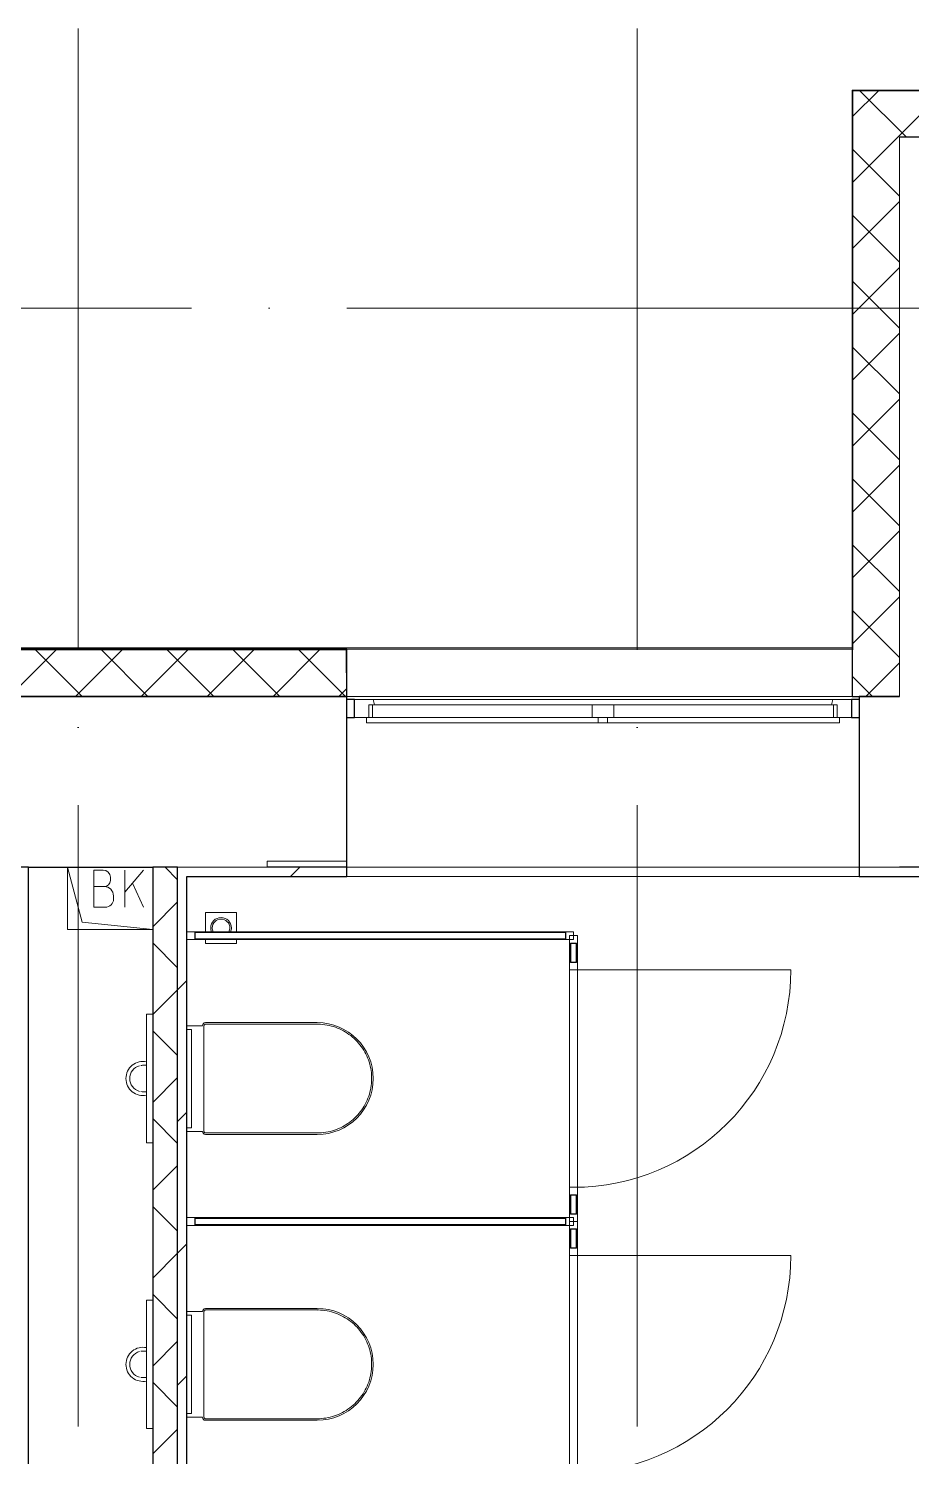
# Model space of a CAD drawing. Header units: millimetres. Extents: x -88595 to 880822, y -1054509 to -148035.
# Drawn here: x 282203 to 285047, y -269948 to -265352 of the extents above; entities that cross this region are included whole.
import ezdxf

# ---------------------------------------------------------------- set-up
doc = ezdxf.new("R2010")
doc.units = ezdxf.units.MM
doc.linetypes.add('ADSK_Линия сетки', pattern=[25, 20, -2.5, 0, -2.5])
for name, color, linetype, lineweight in [('_ Окна', 7, 'Continuous', 30), ('Витраж', 7, 'Continuous', 9), ('Двери', 7, 'Continuous', 9), ('Оборудование', 7, 'Continuous', 18), ('Окна', 7, 'Continuous', 9), ('Оси', 7, 'Continuous', 9), ('Перекрытие', 7, 'Continuous', 18), ('Сантехника', 7, 'Continuous', 18), ('Стены внутренние', 7, 'Continuous', 18), ('Стены наружные', 7, 'Continuous', 18), ('Стены разрез', 7, 'Continuous', 30), ('Стены штриховка', 7, 'Continuous', 9)]:
    doc.layers.add(name, color=color, linetype=linetype, lineweight=lineweight)

# ---------------------------------------------------------------- blocks, each defined once
blk = doc.blocks.new('2 этаж')
at = {"lineweight": 18}
for p, q in [((311662.5, 659756.5), (311710.6, 659579.4)), ((311662.5, 659556.5), (311662.5, 659756.5)), ((311777.7, 659747.8), (311747.7, 659747.8)), ((311747.7, 659747.8), (311747.7, 659627.8)), ((311801.1, 659714.5), (311801.1, 659724.5)), ((311907.7, 659747.8), (311847.7, 659676.3)), ((311847.7, 659627.8), (311847.7, 659747.8)), ((311781.1, 659694.5), (311747.7, 659694.5)), ((311907.7, 659627.8), (311871.8, 659705)), ((311811.1, 659654.5), (311811.1, 659664.5)), ((311747.7, 659627.8), (311784.4, 659627.8)), ((311937.5, 659556.5), (311662.5, 659556.5)), ((311710.6, 659579.4), (311937.5, 659556.5))]:
    blk.add_line(p, q, dxfattribs=at)
for centre, radius, start, end in [((311777.7, 659724.5), 23.3, 0, 90), ((311781.1, 659714.5), 20, 270, 0), ((311781.1, 659664.5), 30, 0, 90), ((311784.4, 659654.5), 26.7, 270, 0)]:
    blk.add_arc(centre, radius, start, end, dxfattribs=at)
at = {"layer": '_ Окна'}
for p, q in [((312587.5, 660296.5), (312562.5, 660296.5)), ((312587.5, 660238.5), (312587.5, 660296.5)), ((314212.5, 660296.5), (314187.5, 660296.5)), ((314187.5, 660296.5), (314187.5, 660238.5)), ((312562.5, 660238.5), (312587.5, 660238.5)), ((314187.5, 660238.5), (314212.5, 660238.5))]:
    blk.add_line(p, q, dxfattribs=at)
at = {"layer": '_ Окна', "lineweight": 18}
for p, q in [((312646.9, 660296.5), (312587.5, 660296.5)), ((312587.5, 660296.5), (312587.5, 660238.5)), ((312633.5, 660238.5), (312633.5, 660279.5)), ((312633.5, 660279.5), (312645.5, 660279.5)), ((312651.5, 660279.5), (312646.9, 660296.5)), ((314128.1, 660296.5), (314123.5, 660279.5)), ((314187.5, 660296.5), (314128.1, 660296.5)), ((314129.5, 660279.5), (314141.5, 660279.5)), ((314141.5, 660279.5), (314141.5, 660238.5)), ((314187.5, 660238.5), (314187.5, 660296.5)), ((312587.5, 660238.5), (312625.5, 660238.5)), ((314149.5, 660238.5), (314187.5, 660238.5))]:
    blk.add_line(p, q, dxfattribs=at)
at = {"layer": 'Витраж', "lineweight": 18, "extrusion": (0, 0, -1)}
for p, q in [((312072.5, 659549), (312047.5, 659549)), ((312047.5, 659549), (312047.5, 659524)), ((312072.5, 659524), (312072.5, 659549)), ((313305, 659536.5), (313280, 659536.5)), ((313280, 659536.5), (313280, 659511.5)), ((313305, 659511.5), (313305, 659536.5)), ((312047.5, 659524), (312072.5, 659524)), ((313280, 659511.5), (313305, 659511.5)), ((313305, 659451.5), (313280, 659451.5)), ((313280, 659451.5), (313280, 659426.5)), ((313305, 659426.5), (313305, 659451.5)), ((313280, 659426.5), (313305, 659426.5)), ((313305, 658726.5), (313280, 658726.5)), ((313280, 658726.5), (313280, 658701.5)), ((313305, 658701.5), (313305, 658726.5)), ((313280, 658701.5), (313305, 658701.5)), ((313292.5, 658629), (313267.5, 658629)), ((313267.5, 658629), (313267.5, 658604)), ((313292.5, 658604), (313292.5, 658629)), ((313267.5, 658604), (313292.5, 658604)), ((313305, 658616.5), (313280, 658616.5)), ((313280, 658616.5), (313280, 658591.5)), ((313280, 658591.5), (313305, 658591.5)), ((313305, 658591.5), (313305, 658616.5)), ((313305, 658531.5), (313280, 658531.5)), ((313280, 658531.5), (313280, 658506.5)), ((313305, 658506.5), (313305, 658531.5)), ((313280, 658506.5), (313305, 658506.5))]:
    blk.add_line(p, q, dxfattribs=at)
at = {"layer": 'Витраж'}
for p, q in [((312072.5, 659549), (313267.5, 659549)), ((312072.5, 659524), (313267.5, 659524)), ((313280, 659511.5), (313280, 659451.5)), ((313305, 659511.5), (313305, 659451.5)), ((313280, 659426.5), (313280, 658726.5)), ((313305, 659426.5), (313305, 658726.5)), ((313280, 658701.5), (313280, 658641.5)), ((313305, 658701.5), (313305, 658641.5)), ((313267.5, 658629), (312072.5, 658629)), ((313267.5, 658604), (312072.5, 658604)), ((313280, 658591.5), (313280, 658531.5)), ((313305, 658591.5), (313305, 658531.5)), ((313280, 658506.5), (313280, 657806.5)), ((313305, 658506.5), (313305, 657806.5))]:
    blk.add_line(p, q, dxfattribs=at)
at = {"layer": 'Витраж', "lineweight": 18}
for p, q in [((313292.5, 659549), (313267.5, 659549)), ((313267.5, 659549), (313267.5, 659524)), ((313292.5, 659524), (313292.5, 659549)), ((313267.5, 659524), (313292.5, 659524)), ((312072.5, 658629), (312047.5, 658629)), ((312047.5, 658629), (312047.5, 658604)), ((312072.5, 658604), (312072.5, 658629)), ((313305, 658641.5), (313280, 658641.5)), ((313280, 658641.5), (313280, 658616.5)), ((313305, 658616.5), (313305, 658641.5)), ((312047.5, 658604), (312072.5, 658604)), ((313280, 658616.5), (313305, 658616.5))]:
    blk.add_line(p, q, dxfattribs=at)
at = {"layer": 'Двери'}
for p, q in [((313305, 659426.5), (313992.5, 659426.5)), ((313305, 658506.5), (313992.5, 658506.5))]:
    blk.add_line(p, q, dxfattribs=at)
for centre in [(313292.5, 659426.5), (313292.5, 658506.5)]:
    blk.add_arc(centre, 700, 270, 0, dxfattribs=at)
at = {"layer": 'Окна'}
for p, q in [((312645.5, 660279.5), (313352.5, 660279.5)), ((312645.5, 660238.5), (312645.5, 660279.5)), ((314128.1, 660296.5), (312646.9, 660296.5)), ((313352.5, 660279.5), (313422.5, 660279.5)), ((313352.5, 660279.5), (313352.5, 660238.5)), ((313422.5, 660279.5), (314129.5, 660279.5)), ((313422.5, 660238.5), (313422.5, 660279.5)), ((314129.5, 660279.5), (314129.5, 660238.5)), ((312625.5, 660238.5), (313372.5, 660238.5)), ((312625.5, 660221.5), (312625.5, 660238.5)), ((313372.5, 660238.5), (313402.5, 660238.5)), ((313372.5, 660238.5), (313372.5, 660221.5)), ((313402.5, 660238.5), (314149.5, 660238.5)), ((313402.5, 660221.5), (313402.5, 660238.5)), ((314149.5, 660238.5), (314149.5, 660221.5)), ((313372.5, 660221.5), (312625.5, 660221.5)), ((313402.5, 660221.5), (313372.5, 660221.5)), ((314149.5, 660221.5), (313402.5, 660221.5))]:
    blk.add_line(p, q, dxfattribs=at)
at = {"layer": 'Оси', "linetype": 'ADSK_Линия сетки', "ltscale": 100}
for p, q in [((311697.5, 662456.5), (311697.5, 631330.4)), ((313497.5, 662456.5), (313497.5, 631330.4)), ((364564.8, 661556.5), (287587.4, 661556.5)), ((364564.8, 659756.5), (287587.4, 659756.5))]:
    blk.add_line(p, q, dxfattribs=at)
at = {"layer": 'Перекрытие', "color": 49, "ltscale": 100, "true_color": 0x464646}
for p, q in [((311662.5, 659556.5), (311662.5, 659756.5)), ((311937.5, 659556.5), (311662.5, 659556.5))]:
    blk.add_line(p, q, dxfattribs=at)
at = {"layer": 'Сантехника'}
for p, q in [((312207.5, 659611.5), (312107.5, 659611.5)), ((312107.5, 659611.5), (312107.5, 659549)), ((312207.5, 659549), (312207.5, 659611.5)), ((312107.5, 659524), (312107.5, 659511.5)), ((312107.5, 659511.5), (312207.5, 659511.5)), ((312207.5, 659511.5), (312207.5, 659524)), ((312097.5, 659246.5), (312047.5, 659246.5)), ((312047.5, 659234.7), (312062.5, 659234.7)), ((312062.5, 659234.7), (312062.5, 658918.3)), ((312102.5, 659246.5), (312102.5, 658906.5)), ((312467.5, 659256.5), (312107.5, 659256.5)), ((312467.5, 659251.5), (312107.5, 659251.5)), ((312062.5, 658918.3), (312047.5, 658918.3)), ((312047.5, 658906.5), (312097.5, 658906.5)), ((312107.5, 658901.5), (312467.5, 658901.5)), ((312107.5, 658896.5), (312467.5, 658896.5)), ((312097.5, 658326.5), (312047.5, 658326.5)), ((312047.5, 658314.7), (312062.5, 658314.7)), ((312062.5, 658314.7), (312062.5, 657998.3)), ((312102.5, 658326.5), (312102.5, 657986.5)), ((312467.5, 658336.5), (312107.5, 658336.5)), ((312467.5, 658331.5), (312107.5, 658331.5)), ((312062.5, 657998.3), (312047.5, 657998.3)), ((312047.5, 657986.5), (312097.5, 657986.5)), ((312107.5, 657981.5), (312467.5, 657981.5)), ((312107.5, 657976.5), (312467.5, 657976.5))]:
    blk.add_line(p, q, dxfattribs=at)
at = {"layer": 'Сантехника', "lineweight": 9}
for p, q in [((311937.5, 659283.3), (311917.5, 659283.3)), ((311917.5, 659283.3), (311917.5, 659258.3)), ((311917.5, 658894.8), (311917.5, 659258.3)), ((311884.7, 659113.5), (311884.7, 659113.5)), ((311884.7, 659039.5), (311884.7, 659039.5)), ((311917.5, 658894.8), (311917.5, 658869.8)), ((311917.5, 658869.8), (311937.5, 658869.8)), ((311937.5, 658363.3), (311917.5, 658363.3)), ((311917.5, 658363.3), (311917.5, 658338.3)), ((311917.5, 657974.8), (311917.5, 658338.3)), ((311884.7, 658193.5), (311884.7, 658193.5)), ((311884.7, 658119.5), (311884.7, 658119.5)), ((311917.5, 657974.8), (311917.5, 657949.8)), ((311917.5, 657949.8), (311937.5, 657949.8))]:
    blk.add_line(p, q, dxfattribs=at)
at = {"layer": 'Сантехника', "flags": 128}
for points in [[(312107.5, 659251.5), (312107.3, 659251.5), (312107.1, 659251.5), (312106.9, 659251.5), (312106.7, 659251.4), (312106.5, 659251.4), (312106.3, 659251.4), (312106.1, 659251.3), (312105.9, 659251.3), (312105.7, 659251.2), (312105.6, 659251.1), (312105.4, 659251), (312105.2, 659250.9), (312105, 659250.8), (312104.8, 659250.7), (312104.7, 659250.6), (312104.5, 659250.5), (312104.4, 659250.4), (312104.2, 659250.3), (312104.1, 659250.1), (312103.9, 659250), (312103.8, 659249.8), (312103.6, 659249.7), (312103.5, 659249.5), (312103.4, 659249.4), (312103.3, 659249.2), (312103.2, 659249), (312103.1, 659248.9), (312103, 659248.7), (312102.9, 659248.5), (312102.8, 659248.3), (312102.8, 659248.1), (312102.7, 659247.9), (312102.7, 659247.7), (312102.6, 659247.6), (312102.6, 659247.4), (312102.5, 659247.2), (312102.5, 659247), (312102.5, 659246.8), (312102.5, 659246.6), (312102.5, 659246.5)], [(312467.5, 658901.5), (312474.5, 658901.6), (312481.5, 658902.1), (312488.5, 658902.8), (312495.4, 658903.7), (312502.3, 658905), (312509.1, 658906.5), (312515.9, 658908.3), (312522.5, 658910.4), (312529.1, 658912.7), (312535.6, 658915.3), (312542, 658918.2), (312548.3, 658921.3), (312554.5, 658924.6), (312560.5, 658928.2), (312566.3, 658932.1), (312572, 658936.1), (312577.5, 658940.4), (312582.9, 658944.9), (312588.1, 658949.7), (312593, 658954.6), (312597.8, 658959.7), (312602.4, 658965), (312606.7, 658970.5), (312610.9, 658976.1), (312614.8, 658982), (312618.4, 658987.9), (312621.8, 658994), (312625, 659000.3), (312627.9, 659006.6), (312630.6, 659013.1), (312633, 659019.7), (312635.2, 659026.3), (312637, 659033.1), (312638.6, 659039.9), (312640, 659046.8), (312641, 659053.7), (312641.8, 659060.6), (312642.3, 659067.6), (312642.5, 659074.6), (312642.4, 659081.6), (312642.1, 659088.6), (312641.5, 659095.6), (312640.6, 659102.5), (312639.4, 659109.4), (312637.9, 659116.3), (312636.2, 659123), (312634.2, 659129.8), (312631.9, 659136.4), (312629.4, 659142.9), (312626.6, 659149.3), (312623.6, 659155.6), (312620.3, 659161.8), (312616.8, 659167.9), (312613, 659173.8), (312609, 659179.5), (312604.8, 659185.1), (312600.3, 659190.5), (312595.6, 659195.7), (312590.8, 659200.7), (312585.7, 659205.5), (312580.5, 659210.2), (312575, 659214.6), (312569.4, 659218.8), (312563.6, 659222.7), (312557.7, 659226.5), (312551.6, 659229.9), (312545.4, 659233.2), (312539.1, 659236.2), (312532.7, 659238.9), (312526.1, 659241.4), (312519.5, 659243.6), (312512.8, 659245.6), (312506, 659247.2), (312499.1, 659248.6), (312492.2, 659249.8), (312485.2, 659250.6), (312478.3, 659251.2), (312471.3, 659251.5), (312467.5, 659251.5)], [(312102.5, 658906.5), (312102.5, 658906.3), (312102.5, 658906.1), (312102.5, 658905.9), (312102.6, 658905.7), (312102.6, 658905.5), (312102.6, 658905.3), (312102.7, 658905.1), (312102.8, 658904.9), (312102.8, 658904.7), (312102.9, 658904.6), (312103, 658904.4), (312103.1, 658904.2), (312103.2, 658904), (312103.3, 658903.9), (312103.4, 658903.7), (312103.5, 658903.5), (312103.6, 658903.4), (312103.7, 658903.2), (312103.9, 658903.1), (312104, 658902.9), (312104.2, 658902.8), (312104.3, 658902.7), (312104.5, 658902.5), (312104.6, 658902.4), (312104.8, 658902.3), (312105, 658902.2), (312105.1, 658902.1), (312105.3, 658902), (312105.5, 658901.9), (312105.7, 658901.8), (312105.9, 658901.8), (312106.1, 658901.7), (312106.3, 658901.7), (312106.5, 658901.6), (312106.7, 658901.6), (312106.8, 658901.5), (312107, 658901.5), (312107.2, 658901.5), (312107.4, 658901.5), (312107.5, 658901.5)], [(312107.5, 658331.5), (312107.3, 658331.5), (312107.1, 658331.5), (312106.9, 658331.5), (312106.7, 658331.4), (312106.5, 658331.4), (312106.3, 658331.4), (312106.1, 658331.3), (312105.9, 658331.3), (312105.7, 658331.2), (312105.6, 658331.1), (312105.4, 658331), (312105.2, 658330.9), (312105, 658330.8), (312104.8, 658330.7), (312104.7, 658330.6), (312104.5, 658330.5), (312104.4, 658330.4), (312104.2, 658330.3), (312104.1, 658330.1), (312103.9, 658330), (312103.8, 658329.8), (312103.6, 658329.7), (312103.5, 658329.5), (312103.4, 658329.4), (312103.3, 658329.2), (312103.2, 658329), (312103.1, 658328.9), (312103, 658328.7), (312102.9, 658328.5), (312102.8, 658328.3), (312102.8, 658328.1), (312102.7, 658327.9), (312102.7, 658327.7), (312102.6, 658327.6), (312102.6, 658327.4), (312102.5, 658327.2), (312102.5, 658327), (312102.5, 658326.8), (312102.5, 658326.6), (312102.5, 658326.5)], [(312467.5, 657981.5), (312474.5, 657981.6), (312481.5, 657982.1), (312488.5, 657982.8), (312495.4, 657983.7), (312502.3, 657985), (312509.1, 657986.5), (312515.9, 657988.3), (312522.5, 657990.4), (312529.1, 657992.7), (312535.6, 657995.3), (312542, 657998.2), (312548.3, 658001.3), (312554.5, 658004.6), (312560.5, 658008.2), (312566.3, 658012.1), (312572, 658016.1), (312577.5, 658020.4), (312582.9, 658024.9), (312588.1, 658029.7), (312593, 658034.6), (312597.8, 658039.7), (312602.4, 658045), (312606.7, 658050.5), (312610.9, 658056.1), (312614.8, 658062), (312618.4, 658067.9), (312621.8, 658074), (312625, 658080.3), (312627.9, 658086.6), (312630.6, 658093.1), (312633, 658099.7), (312635.2, 658106.3), (312637, 658113.1), (312638.6, 658119.9), (312640, 658126.8), (312641, 658133.7), (312641.8, 658140.6), (312642.3, 658147.6), (312642.5, 658154.6), (312642.4, 658161.6), (312642.1, 658168.6), (312641.5, 658175.6), (312640.6, 658182.5), (312639.4, 658189.4), (312637.9, 658196.3), (312636.2, 658203), (312634.2, 658209.8), (312631.9, 658216.4), (312629.4, 658222.9), (312626.6, 658229.3), (312623.6, 658235.6), (312620.3, 658241.8), (312616.8, 658247.9), (312613, 658253.8), (312609, 658259.5), (312604.8, 658265.1), (312600.3, 658270.5), (312595.6, 658275.7), (312590.8, 658280.7), (312585.7, 658285.5), (312580.5, 658290.2), (312575, 658294.6), (312569.4, 658298.8), (312563.6, 658302.7), (312557.7, 658306.5), (312551.6, 658309.9), (312545.4, 658313.2), (312539.1, 658316.2), (312532.7, 658318.9), (312526.1, 658321.4), (312519.5, 658323.6), (312512.8, 658325.6), (312506, 658327.2), (312499.1, 658328.6), (312492.2, 658329.8), (312485.2, 658330.6), (312478.3, 658331.2), (312471.3, 658331.5), (312467.5, 658331.5)], [(312102.5, 657986.5), (312102.5, 657986.3), (312102.5, 657986.1), (312102.5, 657985.9), (312102.6, 657985.7), (312102.6, 657985.5), (312102.6, 657985.3), (312102.7, 657985.1), (312102.8, 657984.9), (312102.8, 657984.7), (312102.9, 657984.6), (312103, 657984.4), (312103.1, 657984.2), (312103.2, 657984), (312103.3, 657983.9), (312103.4, 657983.7), (312103.5, 657983.5), (312103.6, 657983.4), (312103.7, 657983.2), (312103.9, 657983.1), (312104, 657982.9), (312104.2, 657982.8), (312104.3, 657982.7), (312104.5, 657982.5), (312104.6, 657982.4), (312104.8, 657982.3), (312105, 657982.2), (312105.1, 657982.1), (312105.3, 657982), (312105.5, 657981.9), (312105.7, 657981.8), (312105.9, 657981.8), (312106.1, 657981.7), (312106.3, 657981.7), (312106.5, 657981.6), (312106.7, 657981.6), (312106.8, 657981.5), (312107, 657981.5), (312107.2, 657981.5), (312107.4, 657981.5), (312107.5, 657981.5)]]:
    blk.add_lwpolyline(points, dxfattribs=at)
at = {"layer": 'Сантехника', "lineweight": 9, "flags": 128}
for points in [[(311916.4, 659119.2), (311915.3, 659119.2), (311914.2, 659119.2), (311913.2, 659119.2), (311912.2, 659119.2), (311911.4, 659119.2), (311910.5, 659119.2), (311909.8, 659119.2), (311909.1, 659119.2), (311908.5, 659119.2), (311907.9, 659119.2), (311907.5, 659119.2), (311907, 659119.2), (311906.7, 659119.2), (311906.4, 659119.2), (311906.2, 659119.2), (311906.1, 659119.2), (311906.1, 659119.2), (311906.1, 659119.2)], [(311906.1, 659033.8), (311906.1, 659033.8), (311906.2, 659033.8), (311906.4, 659033.8), (311906.6, 659033.8), (311907, 659033.8), (311907.3, 659033.8), (311907.8, 659033.8), (311908.3, 659033.8), (311908.9, 659033.8), (311909.6, 659033.8), (311910.3, 659033.8), (311911.1, 659033.8), (311912, 659033.8), (311912.9, 659033.8), (311913.9, 659033.8), (311915, 659033.8), (311916.1, 659033.8), (311917.2, 659033.8)], [(311916.4, 658199.2), (311915.3, 658199.2), (311914.2, 658199.2), (311913.2, 658199.2), (311912.2, 658199.2), (311911.4, 658199.2), (311910.5, 658199.2), (311909.8, 658199.2), (311909.1, 658199.2), (311908.5, 658199.2), (311907.9, 658199.2), (311907.5, 658199.2), (311907, 658199.2), (311906.7, 658199.2), (311906.4, 658199.2), (311906.2, 658199.2), (311906.1, 658199.2), (311906.1, 658199.2), (311906.1, 658199.2)], [(311906.1, 658113.8), (311906.1, 658113.8), (311906.2, 658113.8), (311906.4, 658113.8), (311906.6, 658113.8), (311907, 658113.8), (311907.3, 658113.8), (311907.8, 658113.8), (311908.3, 658113.8), (311908.9, 658113.8), (311909.6, 658113.8), (311910.3, 658113.8), (311911.1, 658113.8), (311912, 658113.8), (311912.9, 658113.8), (311913.9, 658113.8), (311915, 658113.8), (311916.1, 658113.8), (311917.2, 658113.8)]]:
    blk.add_lwpolyline(points, dxfattribs=at)
at = {"layer": 'Сантехника'}
for centre, radius, start, end in [((312157.5, 659561.5), 33.3, 0, 180), ((312157.5, 659561.5), 28.3, 0, 180), ((312157.5, 659561.5), 33.3, 180, 202.2258), ((312157.5, 659561.5), 28.3, 180, 206.3415), ((312157.5, 659561.5), 28.3, 333.6585, 0), ((312157.5, 659561.5), 33.3, 337.7742, 0), ((312107.5, 659246.5), 10, 90, 180), ((312107.5, 659246.5), 5, 150, 180), ((312107.5, 659246.5), 5, 150, 180), ((312107.5, 659246.5), 5, 150, 180), ((312107.5, 659246.5), 5, 90, 120), ((312107.5, 659246.5), 5, 90, 120), ((312107.5, 659246.5), 5, 105, 120), ((312467.5, 659076.5), 180, 270, 90), ((312467.5, 659076.5), 175, 89.0922, 90), ((312467.5, 659076.5), 175, 89.0922, 90), ((312107.5, 658906.5), 10, 180, 270), ((312107.5, 658906.5), 5, 180, 210), ((312107.5, 658906.5), 5, 180, 210), ((312107.5, 658906.5), 5, 180, 210), ((312107.5, 658906.5), 5, 240, 270), ((312107.5, 658906.5), 5, 240, 270), ((312107.5, 658906.5), 5, 240, 255), ((312467.5, 659076.5), 175, 270, 270.9078), ((312467.5, 659076.5), 175, 270, 270.9078), ((312107.5, 658326.5), 10, 90, 180), ((312107.5, 658326.5), 5, 150, 180), ((312107.5, 658326.5), 5, 150, 180), ((312107.5, 658326.5), 5, 150, 180), ((312107.5, 658326.5), 5, 90, 120), ((312107.5, 658326.5), 5, 90, 120), ((312107.5, 658326.5), 5, 105, 120), ((312467.5, 658156.5), 180, 270, 90), ((312467.5, 658156.5), 175, 89.0922, 90), ((312467.5, 658156.5), 175, 89.0922, 90), ((312107.5, 657986.5), 10, 180, 270), ((312107.5, 657986.5), 5, 180, 210), ((312107.5, 657986.5), 5, 180, 210), ((312107.5, 657986.5), 5, 180, 210), ((312107.5, 657986.5), 5, 240, 270), ((312107.5, 657986.5), 5, 240, 270), ((312107.5, 657986.5), 5, 240, 255), ((312467.5, 658156.5), 175, 270, 270.9078), ((312467.5, 658156.5), 175, 270, 270.9078)]:
    blk.add_arc(centre, radius, start, end, dxfattribs=at)
at = {"layer": 'Сантехника', "lineweight": 9}
for centre, radius, start, end in [((311906.1, 659076.5), 55, 77.9742, 180), ((311906.1, 659076.5), 55, 180, 282.0258), ((311906.1, 659076.5), 42.7, 105, 180), ((311906.1, 659076.5), 42.7, 180, 255), ((311906.1, 659076.5), 42.7, 90, 99.1301), ((311906.1, 659076.5), 42.7, 90, 92.0828), ((311906.1, 659076.5), 42.7, 85.8024, 87.7583), ((311906.1, 659076.5), 42.7, 260.5014, 272.7572), ((311906.1, 659076.5), 42.7, 267.4662, 270), ((311906.1, 658156.5), 55, 77.9742, 180), ((311906.1, 658156.5), 42.7, 105, 180), ((311906.1, 658156.5), 42.7, 90, 99.1301), ((311906.1, 658156.5), 42.7, 90, 92.0828), ((311906.1, 658156.5), 42.7, 85.8024, 87.7583), ((311906.1, 658156.5), 55, 180, 282.0258), ((311906.1, 658156.5), 42.7, 180, 255), ((311906.1, 658156.5), 42.7, 260.5014, 272.7572), ((311906.1, 658156.5), 42.7, 267.4662, 270)]:
    blk.add_arc(centre, radius, start, end, dxfattribs=at)
at = {"layer": 'Стены внутренние', "lineweight": 30}
for p, q in [((314190.5, 662258.5), (315647.5, 662258.5)), ((314190.5, 662258.5), (314190.5, 660306.5)), ((315647.5, 662106.5), (314342.5, 662106.5)), ((312562.5, 660458.5), (311442.5, 660458.5)), ((312562.5, 660306.5), (312562.5, 660458.5)), ((312562.5, 660306.5), (311442.5, 660306.5)), ((311442.5, 660306.5), (312562.5, 660306.5)), ((312562.5, 659756.5), (312562.5, 660306.5)), ((314190.5, 660306.5), (314342.5, 660306.5)), ((314342.5, 660306.5), (314212.5, 660306.5)), ((314212.5, 660306.5), (314212.5, 659756.5)), ((311537.5, 659756.5), (311937.5, 659756.5))]:
    blk.add_line(p, q, dxfattribs=at)
at = {"layer": 'Стены внутренние', "linetype": 'Continuous', "lineweight": 9}
for p, q in [((314192.9, 662258.5), (314192.5, 662257.8)), ((314192.5, 662174), (314275, 662256.5)), ((314364.8, 662106.5), (314214.8, 662256.5)), ((314337.1, 662106.5), (314487.1, 662256.5)), ((314192.5, 661961.9), (314337.1, 662106.5)), ((314342.5, 661916.7), (314192.5, 662066.7)), ((314192.5, 661749.7), (314342.5, 661899.7)), ((314342.5, 661704.5), (314192.5, 661854.5)), ((314192.5, 661537.6), (314342.5, 661687.6)), ((314342.5, 661492.4), (314192.5, 661642.4)), ((314192.5, 661325.5), (314342.5, 661475.5)), ((314342.5, 661280.3), (314192.5, 661430.3)), ((314191.8, 661240.7), (314190.5, 661238.3)), ((314192.5, 661113.3), (314342.5, 661263.3)), ((314342.5, 661068.1), (314192.5, 661218.1)), ((314249.8, 660958.5), (314342.5, 661051.2)), ((314240, 660958.5), (314192.5, 661006)), ((314192.5, 660901.2), (314249.8, 660958.5)), ((314342.5, 660856), (314240, 660958.5)), ((314192.5, 660833.1), (314190.5, 660836.5)), ((314192.5, 660689.1), (314342.5, 660839.1)), ((314342.5, 660643.9), (314192.5, 660793.9)), ((314192.5, 660476.9), (314342.5, 660626.9)), ((314342.5, 660431.7), (314192.5, 660581.7)), ((311476.5, 660306.5), (311626.5, 660456.5)), ((311710, 660306.5), (311560, 660456.5)), ((311688.6, 660306.5), (311838.6, 660456.5)), ((311711.6, 660456.5), (311710.5, 660458.5)), ((311922.1, 660306.5), (311772.1, 660456.5)), ((311900.7, 660306.5), (312050.7, 660456.5)), ((312134.3, 660306.5), (311984.3, 660456.5)), ((312112.9, 660306.5), (312262.9, 660456.5)), ((312346.4, 660306.5), (312196.4, 660456.5)), ((312325, 660306.5), (312475, 660456.5)), ((312558.5, 660306.5), (312408.5, 660456.5)), ((314234.2, 660306.5), (314342.5, 660414.8)), ((314192.5, 660369.6), (314190.5, 660371.6)), ((314255.6, 660306.5), (314192.5, 660369.6)), ((312537.1, 660306.5), (312562.5, 660331.9))]:
    blk.add_line(p, q, dxfattribs=at)
at = {"layer": 'Стены внутренние'}
for p, q in [((314342.5, 660306.5), (314342.5, 662106.5)), ((312562.5, 660458.5), (314190.5, 660458.5)), ((312562.5, 660306.5), (314190.5, 660306.5)), ((314190.5, 660306.5), (312562.5, 660306.5)), ((312306.4, 659756.5), (312306.4, 659776.5)), ((312306.4, 659776.5), (312562.5, 659776.5)), ((312017.5, 659756.5), (312306.4, 659756.5)), ((314212.5, 659756.5), (314342.5, 659756.5))]:
    blk.add_line(p, q, dxfattribs=at)
at = {"layer": 'Стены наружные'}
for p, q in [((309207.5, 660463.5), (314190.5, 660463.5)), ((312022.5, 660463.5), (312022.5, 660458.5)), ((312562.5, 659756.5), (314106.4, 659756.5)), ((314212.5, 659726.5), (312562.5, 659726.5))]:
    blk.add_line(p, q, dxfattribs=at)
at = {"layer": 'Стены наружные', "lineweight": 30}
for p, q in [((311537.5, 659756.5), (311457.5, 659756.5)), ((311537.5, 655826.5), (311537.5, 659756.5)), ((311937.5, 659756.5), (311937.5, 655826.5)), ((312017.5, 659756.5), (311937.5, 659756.5)), ((312017.5, 655826.5), (312017.5, 659756.5)), ((312047.5, 659726.5), (312562.5, 659726.5)), ((312047.5, 655856.5), (312047.5, 659726.5)), ((312562.5, 659756.5), (312306.4, 659756.5)), ((312562.5, 659726.5), (312562.5, 659756.5)), ((314212.5, 659756.5), (314212.5, 659726.5)), ((314212.5, 659726.5), (314472.5, 659726.5)), ((314502.5, 659756.5), (314342.5, 659756.5))]:
    blk.add_line(p, q, dxfattribs=at)
at = {"layer": 'Стены наружные', "linetype": 'Continuous', "lineweight": 9}
for p, q in [((312017.5, 659716.2), (311977.2, 659756.5)), ((312381.4, 659726.5), (312411.4, 659756.5)), ((311937.5, 659565.4), (312017.5, 659645.4)), ((312017.5, 659433.3), (311937.5, 659513.3)), ((311937.5, 659282.6), (312017.5, 659362.6)), ((312017.5, 659362.6), (312047.5, 659392.6)), ((312017.5, 659150.5), (311937.5, 659230.5)), ((311937.5, 658999.8), (312017.5, 659079.8)), ((312017.5, 658867.6), (311937.5, 658947.6)), ((312017.5, 658938.3), (312047.5, 658968.3)), ((311937.5, 658716.9), (312017.5, 658796.9)), ((312017.5, 658584.8), (311937.5, 658664.8)), ((312017.5, 658514.1), (312047.5, 658544.1)), ((311937.5, 658434.1), (312017.5, 658514.1)), ((312017.5, 658302), (311937.5, 658382)), ((311937.5, 658151.2), (312017.5, 658231.2)), ((312017.5, 658089.8), (312047.5, 658119.8)), ((312017.5, 658019.1), (311937.5, 658099.1)), ((311937.5, 657868.4), (312017.5, 657948.4))]:
    blk.add_line(p, q, dxfattribs=at)
at = {"layer": 'Стены разрез'}
for p, q in [((313267.5, 659546.5), (312072.5, 659546.5)), ((312072.5, 659546.5), (312072.5, 659526.5)), ((313267.5, 659526.5), (313267.5, 659546.5)), ((312072.5, 659526.5), (313267.5, 659526.5)), ((313302.5, 659511.5), (313282.5, 659511.5)), ((313282.5, 659511.5), (313282.5, 659451.5)), ((313302.5, 659451.5), (313302.5, 659511.5)), ((313282.5, 659451.5), (313302.5, 659451.5)), ((313302.5, 658701.5), (313282.5, 658701.5)), ((313282.5, 658701.5), (313282.5, 658641.5)), ((313302.5, 658641.5), (313302.5, 658701.5)), ((313267.5, 658626.5), (312072.5, 658626.5)), ((312072.5, 658626.5), (312072.5, 658606.5)), ((313267.5, 658606.5), (313267.5, 658626.5)), ((313282.5, 658641.5), (313302.5, 658641.5)), ((312072.5, 658606.5), (313267.5, 658606.5)), ((313302.5, 658591.5), (313282.5, 658591.5)), ((313282.5, 658591.5), (313282.5, 658531.5)), ((313302.5, 658531.5), (313302.5, 658591.5)), ((313282.5, 658531.5), (313302.5, 658531.5))]:
    blk.add_line(p, q, dxfattribs=at)
at = {"layer": 'Стены штриховка'}
for p, q in [((314190.5, 662256.5), (315645.5, 662256.5)), ((314192.5, 660456.5), (314192.5, 662258.5)), ((312560.5, 660456.5), (311444.5, 660456.5)), ((312560.5, 660382.5), (312560.5, 660456.5)), ((314192.5, 660456.5), (314190.5, 660456.5)), ((312560.5, 660382.5), (312562.5, 660382.5))]:
    blk.add_line(p, q, dxfattribs=at)

msp = doc.modelspace()

# ---------------------------------------------------------------- block references
at = {"layer": 'Оборудование', "color": 5, "true_color": 0x0000ff}
msp.add_blockref('2 этаж', (-29334.2, -927808.4), dxfattribs=at)

doc.saveas('drawing.dxf')
